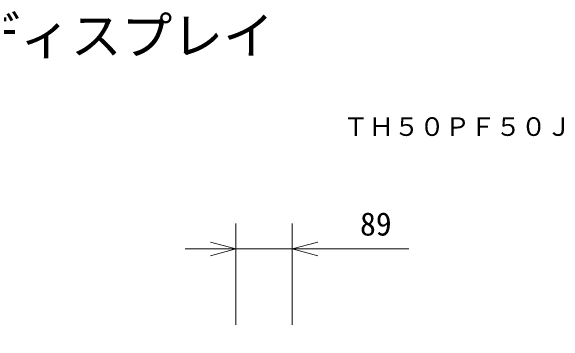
# Model space of a CAD drawing. Units: millimetres, scale not verified. Extents: x -63 to 62, y -56 to 57.
# Drawn here: x 15.77 to 59.32, y 30.74 to 56.84 of the extents above; entities that cross this region are included whole.
import ezdxf
from ezdxf.enums import TextEntityAlignment as Align

# ---------------------------------------------------------------- set-up
doc = ezdxf.new("R2010")
doc.units = ezdxf.units.MM
doc.header["$LTSCALE"] = 0.125
doc.header["$PDMODE"] = 32
doc.header["$PDSIZE"] = 0.025
doc.layers.add('0-0_0', color=7, linetype='Continuous', lineweight=18)
doc.layers.add('0-6_SUNPO', color=7, linetype='Continuous', lineweight=18)
for name, color, linetype in [('0-1_DEFPOINTS', 7, 'Continuous'), ('0-3_MOJI1', 7, 'Continuous'), ('0-5_TOUROKU', 7, 'Continuous')]:
    doc.layers.add(name, color=color, linetype=linetype)
doc.styles.add('ＭＳ ゴシック', font='')
doc.styles.get('ＭＳ ゴシック').set_extended_font_data('MS Gothic')

# ---------------------------------------------------------------- blocks, each defined once
blk = doc.blocks.new('_OPEN30')
at = {"layer": '0-0_0'}
blk.add_line((0, 0), (-1, 0), dxfattribs=at)
blk.add_lwpolyline([(-1, 0.26795), (0, 0), (-1, -0.26795)], dxfattribs=at)
blk = doc.blocks.new('D6')
at = {"layer": '0-1_DEFPOINTS'}
for p in [(30.725, 39.3896), (26.275, 31.3922), (30.725, 31.3922)]:
    blk.add_point(p, dxfattribs=at)
at = {"layer": '0-6_SUNPO'}
for p, q in [((26.275, 33.3922), (26.275, 41.3896)), ((30.725, 33.3922), (30.725, 41.3896)), ((24.275, 39.3896), (22.275, 39.3896)), ((26.275, 39.3896), (30.725, 39.3896)), ((32.725, 39.3896), (39.8917, 39.3896))]:
    blk.add_line(p, q, dxfattribs=at)
at = {"layer": '0-6_SUNPO', "xscale": 2, "yscale": 2}
blk.add_blockref('_OPEN30', (26.275, 39.3896), dxfattribs=at)
at = {"layer": '0-6_SUNPO', "xscale": 2, "yscale": 2, "rotation": 180}
blk.add_blockref('_OPEN30', (30.725, 39.3896), dxfattribs=at)
at = {"layer": '0-6_SUNPO', "style": 'ＭＳ ゴシック'}
blk.add_text('89', height=1.833, dxfattribs=at).set_placement((36.0584, 39.8896), align=Align.BOTTOM_LEFT)

msp = doc.modelspace()

# ---------------------------------------------------------------- block references
at = {"layer": '0-6_SUNPO'}
msp.add_blockref('D6', (7.1955, -1.3132), dxfattribs=at)

# ---------------------------------------------------------------- texts
at = {"layer": '0-3_MOJI1', "style": 'ＭＳ ゴシック'}
msp.add_text('フルハイビジョンプラズマディスプレイ', height=2.933, dxfattribs=at).set_placement((-35.5372, 52.5485), align=Align.BOTTOM_LEFT)
at = {"layer": '0-5_TOUROKU', "style": 'ＭＳ ゴシック'}
msp.add_text('ＴＨ５０ＰＦ５０Ｊ', height=1.466, dxfattribs=at).set_placement((41.9294, 46.5485), align=Align.BOTTOM_LEFT)

doc.saveas('drawing.dxf')
